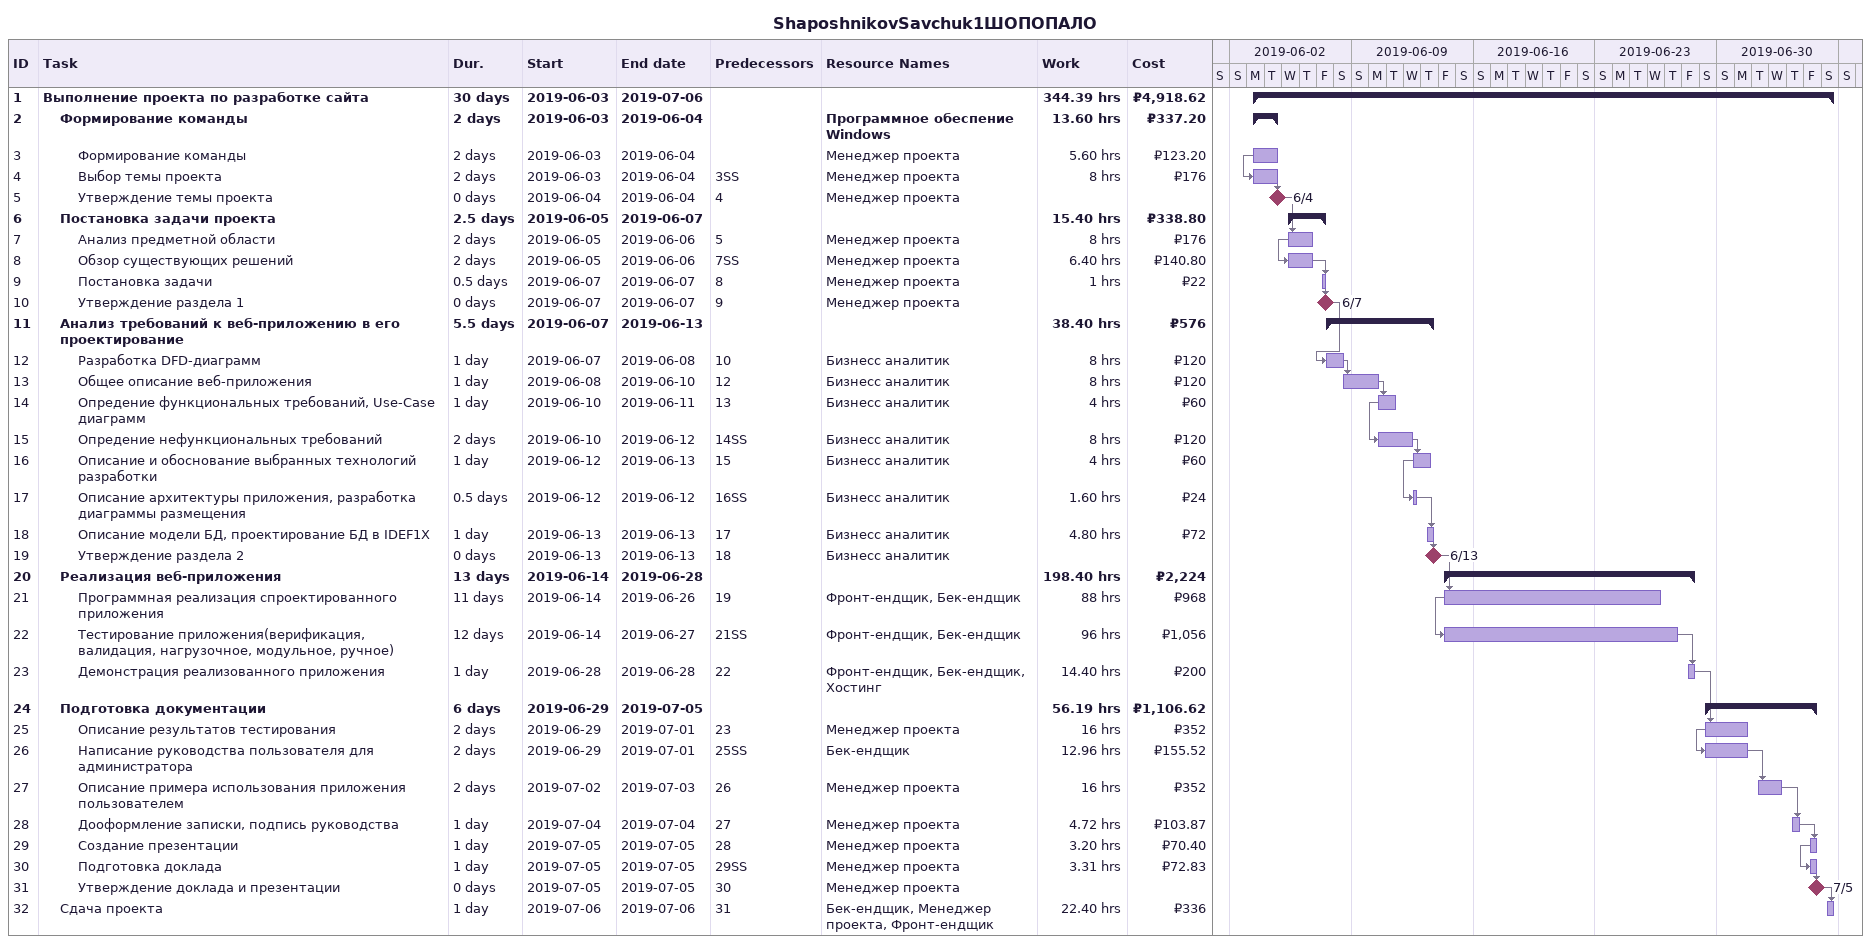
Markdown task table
ShaposhnikovSavchuk1ШОПОПАЛО

| ID | Level | Task | Duration | Start | Finish | Predecessors | Resources | Work (h) | Cost (₽) |
|---|---|---|---|---|---|---|---|---|---|
| 1 | 1 | **Выполнение проекта по разработке сайта** | 30d | 2019-06-03 | 2019-07-06 |  |  | 344.39 | 4918.62 |
| 2 | 2 | **Формирование команды** | 2d | 2019-06-03 | 2019-06-04 |  | Программное обеспение Windows | 13.60 | 337.20 |
| 3 | 3 | Формирование команды | 2d | 2019-06-03 | 2019-06-04 |  | Менеджер проекта | 5.60 | 123.20 |
| 4 | 3 | Выбор темы проекта | 2d | 2019-06-03 | 2019-06-04 | 3SS | Менеджер проекта | 8 | 176 |
| 5 | 3 | Утверждение темы проекта | 0d | 2019-06-04 | 2019-06-04 | 4 | Менеджер проекта |  |  |
| 6 | 2 | **Постановка задачи проекта** | 2.5d | 2019-06-05 | 2019-06-07 |  |  | 15.40 | 338.80 |
| 7 | 3 | Анализ предметной области | 2d | 2019-06-05 | 2019-06-06 | 5 | Менеджер проекта | 8 | 176 |
| 8 | 3 | Обзор существующих решений | 2d | 2019-06-05 | 2019-06-06 | 7SS | Менеджер проекта | 6.40 | 140.80 |
| 9 | 3 | Постановка задачи | 0.5d | 2019-06-07 | 2019-06-07 | 8 | Менеджер проекта | 1 | 22 |
| 10 | 3 | Утверждение раздела 1 | 0d | 2019-06-07 | 2019-06-07 | 9 | Менеджер проекта |  |  |
| 11 | 2 | **Анализ требований к веб-приложению в его проектирование** | 5.5d | 2019-06-07 | 2019-06-13 |  |  | 38.40 | 576 |
| 12 | 3 | Разработка DFD-диаграмм | 1d | 2019-06-07 | 2019-06-08 | 10 | Бизнесс аналитик | 8 | 120 |
| 13 | 3 | Общее описание веб-приложения | 1d | 2019-06-08 | 2019-06-10 | 12 | Бизнесс аналитик | 8 | 120 |
| 14 | 3 | Опредение функциональных требований, Use-Case диаграмм | 1d | 2019-06-10 | 2019-06-11 | 13 | Бизнесс аналитик | 4 | 60 |
| 15 | 3 | Опредение нефункциональных требований | 2d | 2019-06-10 | 2019-06-12 | 14SS | Бизнесс аналитик | 8 | 120 |
| 16 | 3 | Описание и обоснование выбранных технологий разработки | 1d | 2019-06-12 | 2019-06-13 | 15 | Бизнесс аналитик | 4 | 60 |
| 17 | 3 | Описание архитектуры приложения, разработка диаграммы размещения | 0.5d | 2019-06-12 | 2019-06-12 | 16SS | Бизнесс аналитик | 1.60 | 24 |
| 18 | 3 | Описание модели БД, проектирование БД в IDEF1X | 1d | 2019-06-13 | 2019-06-13 | 17 | Бизнесс аналитик | 4.80 | 72 |
| 19 | 3 | Утверждение раздела 2 | 0d | 2019-06-13 | 2019-06-13 | 18 | Бизнесс аналитик |  |  |
| 20 | 2 | **Реализация веб-приложения** | 13d | 2019-06-14 | 2019-06-28 |  |  | 198.40 | 2224 |
| 21 | 3 | Программная реализация спроектированного приложения | 11d | 2019-06-14 | 2019-06-26 | 19 | Фронт-ендщик, Бек-ендщик | 88 | 968 |
| 22 | 3 | Тестирование приложения(верификация, валидация, нагрузочное, модульное, ручное) | 12d | 2019-06-14 | 2019-06-27 | 21SS | Фронт-ендщик, Бек-ендщик | 96 | 1056 |
| 23 | 3 | Демонстрация реализованного приложения | 1d | 2019-06-28 | 2019-06-28 | 22 | Фронт-ендщик, Бек-ендщик, Хостинг | 14.40 | 200 |
| 24 | 2 | **Подготовка документации** | 6d | 2019-06-29 | 2019-07-05 |  |  | 56.19 | 1106.62 |
| 25 | 3 | Описание результатов тестирования | 2d | 2019-06-29 | 2019-07-01 | 23 | Менеджер проекта | 16 | 352 |
| 26 | 3 | Написание руководства пользователя для администратора | 2d | 2019-06-29 | 2019-07-01 | 25SS | Бек-ендщик | 12.96 | 155.52 |
| 27 | 3 | Описание примера использования приложения пользователем | 2d | 2019-07-02 | 2019-07-03 | 26 | Менеджер проекта | 16 | 352 |
| 28 | 3 | Дооформление записки, подпись руководства | 1d | 2019-07-04 | 2019-07-04 | 27 | Менеджер проекта | 4.72 | 103.87 |
| 29 | 3 | Создание презентации | 1d | 2019-07-05 | 2019-07-05 | 28 | Менеджер проекта | 3.20 | 70.40 |
| 30 | 3 | Подготовка доклада | 1d | 2019-07-05 | 2019-07-05 | 29SS | Менеджер проекта | 3.31 | 72.83 |
| 31 | 3 | Утверждение доклада и презентации | 0d | 2019-07-05 | 2019-07-05 | 30 | Менеджер проекта |  |  |
| 32 | 2 | Сдача проекта | 1d | 2019-07-06 | 2019-07-06 | 31 | Бек-ендщик, Менеджер проекта, Фронт-ендщик | 22.40 | 336 |
